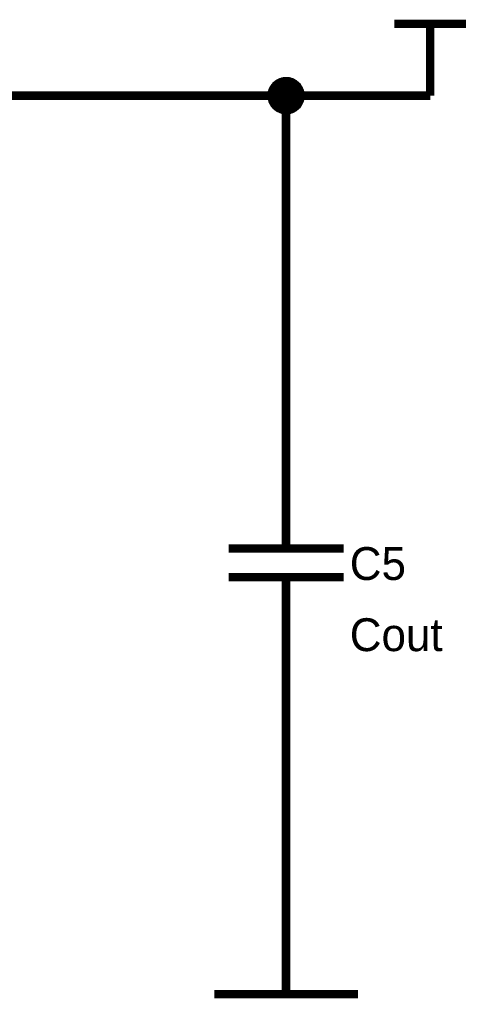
# Model space of a CAD drawing. Header units: inches. Extents: x 0 to 9.5, y -0.61 to 7.51.
# Drawn here: x 8.029 to 8.655, y 5.144 to 6.506 of the extents above; entities that cross this region are included whole.
import ezdxf

# ---------------------------------------------------------------- set-up
doc = ezdxf.new("R2010")
doc.units = ezdxf.units.IN
doc.header["$MEASUREMENT"] = 0
doc.layers.add('Sheet', color=255, linetype='Continuous')

msp = doc.modelspace()

# ---------------------------------------------------------------- linework, layer by layer
at = {"layer": 'Sheet'}
for points, const_width in [([(8.5494, 6.4997), (8.6493, 6.4997)], 0.0118), ([(8.5994, 6.3997), (8.5994, 6.4997)], 0.0118), ([(8.3791, 6.3997), (8.3791, 6.4007), (8.3791, 6.4016), (8.3791, 6.4026), (8.3796, 6.4036), (8.3796, 6.4045), (8.3801, 6.4055), (8.3805, 6.4064), (8.3805, 6.4074), (8.381, 6.4083), (8.3815, 6.4093), (8.382, 6.4102), (8.3824, 6.4107), (8.3829, 6.4116), (8.3839, 6.4126), (8.3843, 6.4131), (8.3848, 6.414), (8.3858, 6.4145), (8.3862, 6.415), (8.3872, 6.4159), (8.3881, 6.4164), (8.3886, 6.4169), (8.3896, 6.4174), (8.3905, 6.4178), (8.3915, 6.4183), (8.3924, 6.4183), (8.3934, 6.4188), (8.3943, 6.4193), (8.3953, 6.4193), (8.3962, 6.4197), (8.3972, 6.4197), (8.3981, 6.4197), (8.3991, 6.4197)], 0.0118), ([(8.3791, 6.3997), (8.3791, 6.4007), (8.3791, 6.4016), (8.3791, 6.4026), (8.3796, 6.4036), (8.3796, 6.4045), (8.3801, 6.4055), (8.3805, 6.4064), (8.3805, 6.4074), (8.381, 6.4083), (8.3815, 6.4093), (8.382, 6.4102), (8.3824, 6.4107), (8.3829, 6.4116), (8.3839, 6.4126), (8.3843, 6.4131), (8.3848, 6.414), (8.3858, 6.4145), (8.3862, 6.415), (8.3872, 6.4159), (8.3881, 6.4164), (8.3886, 6.4169), (8.3896, 6.4174), (8.3905, 6.4178), (8.3915, 6.4183), (8.3924, 6.4183), (8.3934, 6.4188), (8.3943, 6.4193), (8.3953, 6.4193), (8.3962, 6.4197), (8.3972, 6.4197), (8.3981, 6.4197), (8.3991, 6.4197)], 0.0118), ([(8.3791, 6.3997), (8.3791, 6.4007), (8.3791, 6.4016), (8.3791, 6.4026), (8.3796, 6.4036), (8.3796, 6.4045), (8.3801, 6.4055), (8.3805, 6.4064), (8.3805, 6.4074), (8.381, 6.4083), (8.3815, 6.4093), (8.382, 6.4102), (8.3824, 6.4107), (8.3829, 6.4116), (8.3839, 6.4126), (8.3843, 6.4131), (8.3848, 6.414), (8.3858, 6.4145), (8.3862, 6.415), (8.3872, 6.4159), (8.3881, 6.4164), (8.3886, 6.4169), (8.3896, 6.4174), (8.3905, 6.4178), (8.3915, 6.4183), (8.3924, 6.4183), (8.3934, 6.4188), (8.3943, 6.4193), (8.3953, 6.4193), (8.3962, 6.4197), (8.3972, 6.4197), (8.3981, 6.4197), (8.3991, 6.4197)], 0.0118), ([(8.3791, 6.3997), (8.3791, 6.4007), (8.3791, 6.4016), (8.3791, 6.4026), (8.3796, 6.4036), (8.3796, 6.4045), (8.3801, 6.4055), (8.3805, 6.4064), (8.3805, 6.4074), (8.381, 6.4083), (8.3815, 6.4093), (8.382, 6.4102), (8.3824, 6.4107), (8.3829, 6.4116), (8.3839, 6.4126), (8.3843, 6.4131), (8.3848, 6.414), (8.3858, 6.4145), (8.3862, 6.415), (8.3872, 6.4159), (8.3881, 6.4164), (8.3886, 6.4169), (8.3896, 6.4174), (8.3905, 6.4178), (8.3915, 6.4183), (8.3924, 6.4183), (8.3934, 6.4188), (8.3943, 6.4193), (8.3953, 6.4193), (8.3962, 6.4197), (8.3972, 6.4197), (8.3981, 6.4197), (8.3991, 6.4197)], 0.0118), ([(8.3791, 6.3997), (8.3791, 6.4007), (8.3791, 6.4016), (8.3791, 6.4026), (8.3796, 6.4036), (8.3796, 6.4045), (8.3801, 6.4055), (8.3805, 6.4064), (8.3805, 6.4074), (8.381, 6.4083), (8.3815, 6.4093), (8.382, 6.4102), (8.3824, 6.4107), (8.3829, 6.4116), (8.3839, 6.4126), (8.3843, 6.4131), (8.3848, 6.414), (8.3858, 6.4145), (8.3862, 6.415), (8.3872, 6.4159), (8.3881, 6.4164), (8.3886, 6.4169), (8.3896, 6.4174), (8.3905, 6.4178), (8.3915, 6.4183), (8.3924, 6.4183), (8.3934, 6.4188), (8.3943, 6.4193), (8.3953, 6.4193), (8.3962, 6.4197), (8.3972, 6.4197), (8.3981, 6.4197), (8.3991, 6.4197)], 0.0039), ([(8.3791, 6.3997), (8.3791, 6.4007), (8.3791, 6.4016), (8.3791, 6.4026), (8.3796, 6.4036), (8.3796, 6.4045), (8.3801, 6.4055), (8.3805, 6.4064), (8.3805, 6.4074), (8.381, 6.4083), (8.3815, 6.4093), (8.382, 6.4102), (8.3824, 6.4107), (8.3829, 6.4116), (8.3839, 6.4126), (8.3843, 6.4131), (8.3848, 6.414), (8.3858, 6.4145), (8.3862, 6.415), (8.3872, 6.4159), (8.3881, 6.4164), (8.3886, 6.4169), (8.3896, 6.4174), (8.3905, 6.4178), (8.3915, 6.4183), (8.3924, 6.4183), (8.3934, 6.4188), (8.3943, 6.4193), (8.3953, 6.4193), (8.3962, 6.4197), (8.3972, 6.4197), (8.3981, 6.4197), (8.3991, 6.4197)], 0.0039), ([(8.3791, 6.3997), (8.3791, 6.4007), (8.3791, 6.4016), (8.3791, 6.4026), (8.3796, 6.4036), (8.3796, 6.4045), (8.3801, 6.4055), (8.3805, 6.4064), (8.3805, 6.4074), (8.381, 6.4083), (8.3815, 6.4093), (8.382, 6.4102), (8.3824, 6.4107), (8.3829, 6.4116), (8.3839, 6.4126), (8.3843, 6.4131), (8.3848, 6.414), (8.3858, 6.4145), (8.3862, 6.415), (8.3872, 6.4159), (8.3881, 6.4164), (8.3886, 6.4169), (8.3896, 6.4174), (8.3905, 6.4178), (8.3915, 6.4183), (8.3924, 6.4183), (8.3934, 6.4188), (8.3943, 6.4193), (8.3953, 6.4193), (8.3962, 6.4197), (8.3972, 6.4197), (8.3981, 6.4197), (8.3991, 6.4197)], 0.0039), ([(8.3791, 6.3997), (8.3791, 6.4007), (8.3791, 6.4016), (8.3791, 6.4026), (8.3796, 6.4036), (8.3796, 6.4045), (8.3801, 6.4055), (8.3805, 6.4064), (8.3805, 6.4074), (8.381, 6.4083), (8.3815, 6.4093), (8.382, 6.4102), (8.3824, 6.4107), (8.3829, 6.4116), (8.3839, 6.4126), (8.3843, 6.4131), (8.3848, 6.414), (8.3858, 6.4145), (8.3862, 6.415), (8.3872, 6.4159), (8.3881, 6.4164), (8.3886, 6.4169), (8.3896, 6.4174), (8.3905, 6.4178), (8.3915, 6.4183), (8.3924, 6.4183), (8.3934, 6.4188), (8.3943, 6.4193), (8.3953, 6.4193), (8.3962, 6.4197), (8.3972, 6.4197), (8.3981, 6.4197), (8.3991, 6.4197)], 0.0039), ([(8.3991, 6.4197), (8.3991, 6.4197)], 0.0118), ([(8.3991, 6.4197), (8.4, 6.4197), (8.401, 6.4197), (8.4024, 6.4197), (8.4034, 6.4193), (8.4043, 6.4193), (8.4053, 6.4188), (8.4062, 6.4183), (8.4072, 6.4183), (8.4081, 6.4178), (8.4086, 6.4174), (8.4096, 6.4169), (8.4105, 6.4164), (8.411, 6.4159), (8.4119, 6.415), (8.4129, 6.4145), (8.4134, 6.414), (8.4138, 6.4131), (8.4148, 6.4126), (8.4153, 6.4116), (8.4157, 6.4107), (8.4162, 6.4102), (8.4167, 6.4093), (8.4172, 6.4083), (8.4176, 6.4074), (8.4181, 6.4064), (8.4181, 6.4055), (8.4186, 6.4045), (8.4186, 6.4036), (8.4191, 6.4026), (8.4191, 6.4016), (8.4191, 6.4007), (8.4191, 6.3997)], 0.0118), ([(8.3991, 6.4197), (8.3991, 6.4197)], 0.0118), ([(8.3991, 6.4197), (8.4, 6.4197), (8.401, 6.4197), (8.4024, 6.4197), (8.4034, 6.4193), (8.4043, 6.4193), (8.4053, 6.4188), (8.4062, 6.4183), (8.4072, 6.4183), (8.4081, 6.4178), (8.4086, 6.4174), (8.4096, 6.4169), (8.4105, 6.4164), (8.411, 6.4159), (8.4119, 6.415), (8.4129, 6.4145), (8.4134, 6.414), (8.4138, 6.4131), (8.4148, 6.4126), (8.4153, 6.4116), (8.4157, 6.4107), (8.4162, 6.4102), (8.4167, 6.4093), (8.4172, 6.4083), (8.4176, 6.4074), (8.4181, 6.4064), (8.4181, 6.4055), (8.4186, 6.4045), (8.4186, 6.4036), (8.4191, 6.4026), (8.4191, 6.4016), (8.4191, 6.4007), (8.4191, 6.3997)], 0.0118), ([(8.3991, 6.4197), (8.3991, 6.4197)], 0.0118), ([(8.3991, 6.4197), (8.4, 6.4197), (8.401, 6.4197), (8.4024, 6.4197), (8.4034, 6.4193), (8.4043, 6.4193), (8.4053, 6.4188), (8.4062, 6.4183), (8.4072, 6.4183), (8.4081, 6.4178), (8.4086, 6.4174), (8.4096, 6.4169), (8.4105, 6.4164), (8.411, 6.4159), (8.4119, 6.415), (8.4129, 6.4145), (8.4134, 6.414), (8.4138, 6.4131), (8.4148, 6.4126), (8.4153, 6.4116), (8.4157, 6.4107), (8.4162, 6.4102), (8.4167, 6.4093), (8.4172, 6.4083), (8.4176, 6.4074), (8.4181, 6.4064), (8.4181, 6.4055), (8.4186, 6.4045), (8.4186, 6.4036), (8.4191, 6.4026), (8.4191, 6.4016), (8.4191, 6.4007), (8.4191, 6.3997)], 0.0118), ([(8.3991, 6.4197), (8.3991, 6.4197)], 0.0118), ([(8.3991, 6.4197), (8.4, 6.4197), (8.401, 6.4197), (8.4024, 6.4197), (8.4034, 6.4193), (8.4043, 6.4193), (8.4053, 6.4188), (8.4062, 6.4183), (8.4072, 6.4183), (8.4081, 6.4178), (8.4086, 6.4174), (8.4096, 6.4169), (8.4105, 6.4164), (8.411, 6.4159), (8.4119, 6.415), (8.4129, 6.4145), (8.4134, 6.414), (8.4138, 6.4131), (8.4148, 6.4126), (8.4153, 6.4116), (8.4157, 6.4107), (8.4162, 6.4102), (8.4167, 6.4093), (8.4172, 6.4083), (8.4176, 6.4074), (8.4181, 6.4064), (8.4181, 6.4055), (8.4186, 6.4045), (8.4186, 6.4036), (8.4191, 6.4026), (8.4191, 6.4016), (8.4191, 6.4007), (8.4191, 6.3997)], 0.0118), ([(8.3991, 6.4197), (8.3991, 6.4197)], 0.0039), ([(8.3991, 6.4197), (8.4, 6.4197), (8.401, 6.4197), (8.4024, 6.4197), (8.4034, 6.4193), (8.4043, 6.4193), (8.4053, 6.4188), (8.4062, 6.4183), (8.4072, 6.4183), (8.4081, 6.4178), (8.4086, 6.4174), (8.4096, 6.4169), (8.4105, 6.4164), (8.411, 6.4159), (8.4119, 6.415), (8.4129, 6.4145), (8.4134, 6.414), (8.4138, 6.4131), (8.4148, 6.4126), (8.4153, 6.4116), (8.4157, 6.4107), (8.4162, 6.4102), (8.4167, 6.4093), (8.4172, 6.4083), (8.4176, 6.4074), (8.4181, 6.4064), (8.4181, 6.4055), (8.4186, 6.4045), (8.4186, 6.4036), (8.4191, 6.4026), (8.4191, 6.4016), (8.4191, 6.4007), (8.4191, 6.3997)], 0.0039), ([(8.3991, 6.4197), (8.3991, 6.4197)], 0.0039), ([(8.3991, 6.4197), (8.4, 6.4197), (8.401, 6.4197), (8.4024, 6.4197), (8.4034, 6.4193), (8.4043, 6.4193), (8.4053, 6.4188), (8.4062, 6.4183), (8.4072, 6.4183), (8.4081, 6.4178), (8.4086, 6.4174), (8.4096, 6.4169), (8.4105, 6.4164), (8.411, 6.4159), (8.4119, 6.415), (8.4129, 6.4145), (8.4134, 6.414), (8.4138, 6.4131), (8.4148, 6.4126), (8.4153, 6.4116), (8.4157, 6.4107), (8.4162, 6.4102), (8.4167, 6.4093), (8.4172, 6.4083), (8.4176, 6.4074), (8.4181, 6.4064), (8.4181, 6.4055), (8.4186, 6.4045), (8.4186, 6.4036), (8.4191, 6.4026), (8.4191, 6.4016), (8.4191, 6.4007), (8.4191, 6.3997)], 0.0039), ([(8.3991, 6.4197), (8.3991, 6.4197)], 0.0039), ([(8.3991, 6.4197), (8.4, 6.4197), (8.401, 6.4197), (8.4024, 6.4197), (8.4034, 6.4193), (8.4043, 6.4193), (8.4053, 6.4188), (8.4062, 6.4183), (8.4072, 6.4183), (8.4081, 6.4178), (8.4086, 6.4174), (8.4096, 6.4169), (8.4105, 6.4164), (8.411, 6.4159), (8.4119, 6.415), (8.4129, 6.4145), (8.4134, 6.414), (8.4138, 6.4131), (8.4148, 6.4126), (8.4153, 6.4116), (8.4157, 6.4107), (8.4162, 6.4102), (8.4167, 6.4093), (8.4172, 6.4083), (8.4176, 6.4074), (8.4181, 6.4064), (8.4181, 6.4055), (8.4186, 6.4045), (8.4186, 6.4036), (8.4191, 6.4026), (8.4191, 6.4016), (8.4191, 6.4007), (8.4191, 6.3997)], 0.0039), ([(8.3991, 6.4197), (8.3991, 6.4197)], 0.0039), ([(8.3991, 6.4197), (8.4, 6.4197), (8.401, 6.4197), (8.4024, 6.4197), (8.4034, 6.4193), (8.4043, 6.4193), (8.4053, 6.4188), (8.4062, 6.4183), (8.4072, 6.4183), (8.4081, 6.4178), (8.4086, 6.4174), (8.4096, 6.4169), (8.4105, 6.4164), (8.411, 6.4159), (8.4119, 6.415), (8.4129, 6.4145), (8.4134, 6.414), (8.4138, 6.4131), (8.4148, 6.4126), (8.4153, 6.4116), (8.4157, 6.4107), (8.4162, 6.4102), (8.4167, 6.4093), (8.4172, 6.4083), (8.4176, 6.4074), (8.4181, 6.4064), (8.4181, 6.4055), (8.4186, 6.4045), (8.4186, 6.4036), (8.4191, 6.4026), (8.4191, 6.4016), (8.4191, 6.4007), (8.4191, 6.3997)], 0.0039), ([(7.0998, 6.2998), (7.0998, 6.3997), (7.7996, 6.3997), (8.3991, 6.3997), (8.5994, 6.3997)], 0.0118), ([(8.3991, 6.3798), (8.3981, 6.3798), (8.3972, 6.3798), (8.3962, 6.3798), (8.3953, 6.3802), (8.3943, 6.3802), (8.3934, 6.3807), (8.3924, 6.3812), (8.3915, 6.3812), (8.3905, 6.3817), (8.3896, 6.3821), (8.3886, 6.3826), (8.3881, 6.3831), (8.3872, 6.3836), (8.3862, 6.3845), (8.3858, 6.385), (8.3848, 6.3855), (8.3843, 6.3864), (8.3839, 6.3869), (8.3829, 6.3878), (8.3824, 6.3888), (8.382, 6.3893), (8.3815, 6.3902), (8.381, 6.3912), (8.3805, 6.3921), (8.3805, 6.3931), (8.3801, 6.394), (8.3796, 6.395), (8.3796, 6.3959), (8.3791, 6.3969), (8.3791, 6.3978), (8.3791, 6.3988), (8.3791, 6.3997)], 0.0118), ([(8.3791, 6.3997), (8.3791, 6.3997)], 0.0118), ([(8.3991, 6.3798), (8.3981, 6.3798), (8.3972, 6.3798), (8.3962, 6.3798), (8.3953, 6.3802), (8.3943, 6.3802), (8.3934, 6.3807), (8.3924, 6.3812), (8.3915, 6.3812), (8.3905, 6.3817), (8.3896, 6.3821), (8.3886, 6.3826), (8.3881, 6.3831), (8.3872, 6.3836), (8.3862, 6.3845), (8.3858, 6.385), (8.3848, 6.3855), (8.3843, 6.3864), (8.3839, 6.3869), (8.3829, 6.3878), (8.3824, 6.3888), (8.382, 6.3893), (8.3815, 6.3902), (8.381, 6.3912), (8.3805, 6.3921), (8.3805, 6.3931), (8.3801, 6.394), (8.3796, 6.395), (8.3796, 6.3959), (8.3791, 6.3969), (8.3791, 6.3978), (8.3791, 6.3988), (8.3791, 6.3997)], 0.0118), ([(8.3791, 6.3997), (8.3791, 6.3997)], 0.0118), ([(8.3991, 6.3798), (8.3981, 6.3798), (8.3972, 6.3798), (8.3962, 6.3798), (8.3953, 6.3802), (8.3943, 6.3802), (8.3934, 6.3807), (8.3924, 6.3812), (8.3915, 6.3812), (8.3905, 6.3817), (8.3896, 6.3821), (8.3886, 6.3826), (8.3881, 6.3831), (8.3872, 6.3836), (8.3862, 6.3845), (8.3858, 6.385), (8.3848, 6.3855), (8.3843, 6.3864), (8.3839, 6.3869), (8.3829, 6.3878), (8.3824, 6.3888), (8.382, 6.3893), (8.3815, 6.3902), (8.381, 6.3912), (8.3805, 6.3921), (8.3805, 6.3931), (8.3801, 6.394), (8.3796, 6.395), (8.3796, 6.3959), (8.3791, 6.3969), (8.3791, 6.3978), (8.3791, 6.3988), (8.3791, 6.3997)], 0.0118), ([(8.3791, 6.3997), (8.3791, 6.3997)], 0.0118), ([(8.3991, 6.3798), (8.3981, 6.3798), (8.3972, 6.3798), (8.3962, 6.3798), (8.3953, 6.3802), (8.3943, 6.3802), (8.3934, 6.3807), (8.3924, 6.3812), (8.3915, 6.3812), (8.3905, 6.3817), (8.3896, 6.3821), (8.3886, 6.3826), (8.3881, 6.3831), (8.3872, 6.3836), (8.3862, 6.3845), (8.3858, 6.385), (8.3848, 6.3855), (8.3843, 6.3864), (8.3839, 6.3869), (8.3829, 6.3878), (8.3824, 6.3888), (8.382, 6.3893), (8.3815, 6.3902), (8.381, 6.3912), (8.3805, 6.3921), (8.3805, 6.3931), (8.3801, 6.394), (8.3796, 6.395), (8.3796, 6.3959), (8.3791, 6.3969), (8.3791, 6.3978), (8.3791, 6.3988), (8.3791, 6.3997)], 0.0118), ([(8.3791, 6.3997), (8.3791, 6.3997)], 0.0118), ([(8.3991, 6.3798), (8.3981, 6.3798), (8.3972, 6.3798), (8.3962, 6.3798), (8.3953, 6.3802), (8.3943, 6.3802), (8.3934, 6.3807), (8.3924, 6.3812), (8.3915, 6.3812), (8.3905, 6.3817), (8.3896, 6.3821), (8.3886, 6.3826), (8.3881, 6.3831), (8.3872, 6.3836), (8.3862, 6.3845), (8.3858, 6.385), (8.3848, 6.3855), (8.3843, 6.3864), (8.3839, 6.3869), (8.3829, 6.3878), (8.3824, 6.3888), (8.382, 6.3893), (8.3815, 6.3902), (8.381, 6.3912), (8.3805, 6.3921), (8.3805, 6.3931), (8.3801, 6.394), (8.3796, 6.395), (8.3796, 6.3959), (8.3791, 6.3969), (8.3791, 6.3978), (8.3791, 6.3988), (8.3791, 6.3997)], 0.0039), ([(8.3791, 6.3997), (8.3791, 6.3997)], 0.0039), ([(8.3991, 6.3798), (8.3981, 6.3798), (8.3972, 6.3798), (8.3962, 6.3798), (8.3953, 6.3802), (8.3943, 6.3802), (8.3934, 6.3807), (8.3924, 6.3812), (8.3915, 6.3812), (8.3905, 6.3817), (8.3896, 6.3821), (8.3886, 6.3826), (8.3881, 6.3831), (8.3872, 6.3836), (8.3862, 6.3845), (8.3858, 6.385), (8.3848, 6.3855), (8.3843, 6.3864), (8.3839, 6.3869), (8.3829, 6.3878), (8.3824, 6.3888), (8.382, 6.3893), (8.3815, 6.3902), (8.381, 6.3912), (8.3805, 6.3921), (8.3805, 6.3931), (8.3801, 6.394), (8.3796, 6.395), (8.3796, 6.3959), (8.3791, 6.3969), (8.3791, 6.3978), (8.3791, 6.3988), (8.3791, 6.3997)], 0.0039), ([(8.3791, 6.3997), (8.3791, 6.3997)], 0.0039), ([(8.3991, 6.3798), (8.3981, 6.3798), (8.3972, 6.3798), (8.3962, 6.3798), (8.3953, 6.3802), (8.3943, 6.3802), (8.3934, 6.3807), (8.3924, 6.3812), (8.3915, 6.3812), (8.3905, 6.3817), (8.3896, 6.3821), (8.3886, 6.3826), (8.3881, 6.3831), (8.3872, 6.3836), (8.3862, 6.3845), (8.3858, 6.385), (8.3848, 6.3855), (8.3843, 6.3864), (8.3839, 6.3869), (8.3829, 6.3878), (8.3824, 6.3888), (8.382, 6.3893), (8.3815, 6.3902), (8.381, 6.3912), (8.3805, 6.3921), (8.3805, 6.3931), (8.3801, 6.394), (8.3796, 6.395), (8.3796, 6.3959), (8.3791, 6.3969), (8.3791, 6.3978), (8.3791, 6.3988), (8.3791, 6.3997)], 0.0039), ([(8.3791, 6.3997), (8.3791, 6.3997)], 0.0039), ([(8.3991, 6.3798), (8.3981, 6.3798), (8.3972, 6.3798), (8.3962, 6.3798), (8.3953, 6.3802), (8.3943, 6.3802), (8.3934, 6.3807), (8.3924, 6.3812), (8.3915, 6.3812), (8.3905, 6.3817), (8.3896, 6.3821), (8.3886, 6.3826), (8.3881, 6.3831), (8.3872, 6.3836), (8.3862, 6.3845), (8.3858, 6.385), (8.3848, 6.3855), (8.3843, 6.3864), (8.3839, 6.3869), (8.3829, 6.3878), (8.3824, 6.3888), (8.382, 6.3893), (8.3815, 6.3902), (8.381, 6.3912), (8.3805, 6.3921), (8.3805, 6.3931), (8.3801, 6.394), (8.3796, 6.395), (8.3796, 6.3959), (8.3791, 6.3969), (8.3791, 6.3978), (8.3791, 6.3988), (8.3791, 6.3997)], 0.0039), ([(8.3791, 6.3997), (8.3791, 6.3997)], 0.0039), ([(8.4191, 6.3997), (8.4191, 6.3988), (8.4191, 6.3978), (8.4191, 6.3969), (8.4186, 6.3959), (8.4186, 6.395), (8.4181, 6.394), (8.4181, 6.3931), (8.4176, 6.3921), (8.4172, 6.3912), (8.4167, 6.3902), (8.4162, 6.3893), (8.4157, 6.3888), (8.4153, 6.3878), (8.4148, 6.3869), (8.4138, 6.3864), (8.4134, 6.3855), (8.4129, 6.385), (8.4119, 6.3845), (8.411, 6.3836), (8.4105, 6.3831), (8.4096, 6.3826), (8.4086, 6.3821), (8.4081, 6.3817), (8.4072, 6.3812), (8.4062, 6.3812), (8.4053, 6.3807), (8.4043, 6.3802), (8.4034, 6.3802), (8.4024, 6.3798), (8.401, 6.3798), (8.4, 6.3798), (8.3991, 6.3798)], 0.0118), ([(8.3991, 5.8996), (8.3991, 6.3997)], 0.0118), ([(8.4191, 6.3997), (8.4191, 6.3988), (8.4191, 6.3978), (8.4191, 6.3969), (8.4186, 6.3959), (8.4186, 6.395), (8.4181, 6.394), (8.4181, 6.3931), (8.4176, 6.3921), (8.4172, 6.3912), (8.4167, 6.3902), (8.4162, 6.3893), (8.4157, 6.3888), (8.4153, 6.3878), (8.4148, 6.3869), (8.4138, 6.3864), (8.4134, 6.3855), (8.4129, 6.385), (8.4119, 6.3845), (8.411, 6.3836), (8.4105, 6.3831), (8.4096, 6.3826), (8.4086, 6.3821), (8.4081, 6.3817), (8.4072, 6.3812), (8.4062, 6.3812), (8.4053, 6.3807), (8.4043, 6.3802), (8.4034, 6.3802), (8.4024, 6.3798), (8.401, 6.3798), (8.4, 6.3798), (8.3991, 6.3798)], 0.0118), ([(8.4191, 6.3997), (8.4191, 6.3988), (8.4191, 6.3978), (8.4191, 6.3969), (8.4186, 6.3959), (8.4186, 6.395), (8.4181, 6.394), (8.4181, 6.3931), (8.4176, 6.3921), (8.4172, 6.3912), (8.4167, 6.3902), (8.4162, 6.3893), (8.4157, 6.3888), (8.4153, 6.3878), (8.4148, 6.3869), (8.4138, 6.3864), (8.4134, 6.3855), (8.4129, 6.385), (8.4119, 6.3845), (8.411, 6.3836), (8.4105, 6.3831), (8.4096, 6.3826), (8.4086, 6.3821), (8.4081, 6.3817), (8.4072, 6.3812), (8.4062, 6.3812), (8.4053, 6.3807), (8.4043, 6.3802), (8.4034, 6.3802), (8.4024, 6.3798), (8.401, 6.3798), (8.4, 6.3798), (8.3991, 6.3798)], 0.0118), ([(8.4191, 6.3997), (8.4191, 6.3988), (8.4191, 6.3978), (8.4191, 6.3969), (8.4186, 6.3959), (8.4186, 6.395), (8.4181, 6.394), (8.4181, 6.3931), (8.4176, 6.3921), (8.4172, 6.3912), (8.4167, 6.3902), (8.4162, 6.3893), (8.4157, 6.3888), (8.4153, 6.3878), (8.4148, 6.3869), (8.4138, 6.3864), (8.4134, 6.3855), (8.4129, 6.385), (8.4119, 6.3845), (8.411, 6.3836), (8.4105, 6.3831), (8.4096, 6.3826), (8.4086, 6.3821), (8.4081, 6.3817), (8.4072, 6.3812), (8.4062, 6.3812), (8.4053, 6.3807), (8.4043, 6.3802), (8.4034, 6.3802), (8.4024, 6.3798), (8.401, 6.3798), (8.4, 6.3798), (8.3991, 6.3798)], 0.0118), ([(8.4191, 6.3997), (8.4191, 6.3988), (8.4191, 6.3978), (8.4191, 6.3969), (8.4186, 6.3959), (8.4186, 6.395), (8.4181, 6.394), (8.4181, 6.3931), (8.4176, 6.3921), (8.4172, 6.3912), (8.4167, 6.3902), (8.4162, 6.3893), (8.4157, 6.3888), (8.4153, 6.3878), (8.4148, 6.3869), (8.4138, 6.3864), (8.4134, 6.3855), (8.4129, 6.385), (8.4119, 6.3845), (8.411, 6.3836), (8.4105, 6.3831), (8.4096, 6.3826), (8.4086, 6.3821), (8.4081, 6.3817), (8.4072, 6.3812), (8.4062, 6.3812), (8.4053, 6.3807), (8.4043, 6.3802), (8.4034, 6.3802), (8.4024, 6.3798), (8.401, 6.3798), (8.4, 6.3798), (8.3991, 6.3798)], 0.0039), ([(8.4191, 6.3997), (8.4191, 6.3988), (8.4191, 6.3978), (8.4191, 6.3969), (8.4186, 6.3959), (8.4186, 6.395), (8.4181, 6.394), (8.4181, 6.3931), (8.4176, 6.3921), (8.4172, 6.3912), (8.4167, 6.3902), (8.4162, 6.3893), (8.4157, 6.3888), (8.4153, 6.3878), (8.4148, 6.3869), (8.4138, 6.3864), (8.4134, 6.3855), (8.4129, 6.385), (8.4119, 6.3845), (8.411, 6.3836), (8.4105, 6.3831), (8.4096, 6.3826), (8.4086, 6.3821), (8.4081, 6.3817), (8.4072, 6.3812), (8.4062, 6.3812), (8.4053, 6.3807), (8.4043, 6.3802), (8.4034, 6.3802), (8.4024, 6.3798), (8.401, 6.3798), (8.4, 6.3798), (8.3991, 6.3798)], 0.0039), ([(8.4191, 6.3997), (8.4191, 6.3988), (8.4191, 6.3978), (8.4191, 6.3969), (8.4186, 6.3959), (8.4186, 6.395), (8.4181, 6.394), (8.4181, 6.3931), (8.4176, 6.3921), (8.4172, 6.3912), (8.4167, 6.3902), (8.4162, 6.3893), (8.4157, 6.3888), (8.4153, 6.3878), (8.4148, 6.3869), (8.4138, 6.3864), (8.4134, 6.3855), (8.4129, 6.385), (8.4119, 6.3845), (8.411, 6.3836), (8.4105, 6.3831), (8.4096, 6.3826), (8.4086, 6.3821), (8.4081, 6.3817), (8.4072, 6.3812), (8.4062, 6.3812), (8.4053, 6.3807), (8.4043, 6.3802), (8.4034, 6.3802), (8.4024, 6.3798), (8.401, 6.3798), (8.4, 6.3798), (8.3991, 6.3798)], 0.0039), ([(8.4191, 6.3997), (8.4191, 6.3988), (8.4191, 6.3978), (8.4191, 6.3969), (8.4186, 6.3959), (8.4186, 6.395), (8.4181, 6.394), (8.4181, 6.3931), (8.4176, 6.3921), (8.4172, 6.3912), (8.4167, 6.3902), (8.4162, 6.3893), (8.4157, 6.3888), (8.4153, 6.3878), (8.4148, 6.3869), (8.4138, 6.3864), (8.4134, 6.3855), (8.4129, 6.385), (8.4119, 6.3845), (8.411, 6.3836), (8.4105, 6.3831), (8.4096, 6.3826), (8.4086, 6.3821), (8.4081, 6.3817), (8.4072, 6.3812), (8.4062, 6.3812), (8.4053, 6.3807), (8.4043, 6.3802), (8.4034, 6.3802), (8.4024, 6.3798), (8.401, 6.3798), (8.4, 6.3798), (8.3991, 6.3798)], 0.0039), ([(8.4191, 6.3997), (8.4191, 6.3997), (8.4191, 6.3997), (8.4191, 6.3997), (8.4191, 6.3997), (8.4191, 6.3997), (8.4191, 6.3997), (8.4191, 6.3997), (8.4191, 6.3997), (8.4191, 6.3997), (8.4191, 6.3997), (8.4191, 6.3997), (8.4191, 6.3997), (8.4191, 6.3997), (8.4191, 6.3997), (8.4191, 6.3997), (8.4191, 6.3997), (8.4191, 6.3997), (8.4191, 6.3997), (8.4191, 6.3997), (8.4191, 6.3997), (8.4191, 6.3997), (8.4191, 6.3997), (8.4191, 6.3997), (8.4191, 6.3997), (8.4191, 6.3997), (8.4191, 6.3997), (8.4191, 6.3997), (8.4191, 6.3997), (8.4191, 6.3997), (8.4191, 6.3997), (8.4191, 6.3997), (8.4191, 6.3997)], 0.0118), ([(8.4191, 6.3997), (8.4191, 6.3997)], 0.0118), ([(8.4191, 6.3997), (8.4191, 6.3997), (8.4191, 6.3997), (8.4191, 6.3997), (8.4191, 6.3997), (8.4191, 6.3997), (8.4191, 6.3997), (8.4191, 6.3997), (8.4191, 6.3997), (8.4191, 6.3997), (8.4191, 6.3997), (8.4191, 6.3997), (8.4191, 6.3997), (8.4191, 6.3997), (8.4191, 6.3997), (8.4191, 6.3997), (8.4191, 6.3997), (8.4191, 6.3997), (8.4191, 6.3997), (8.4191, 6.3997), (8.4191, 6.3997), (8.4191, 6.3997), (8.4191, 6.3997), (8.4191, 6.3997), (8.4191, 6.3997), (8.4191, 6.3997), (8.4191, 6.3997), (8.4191, 6.3997), (8.4191, 6.3997), (8.4191, 6.3997), (8.4191, 6.3997), (8.4191, 6.3997), (8.4191, 6.3997)], 0.0118), ([(8.4191, 6.3997), (8.4191, 6.3997)], 0.0118), ([(8.4191, 6.3997), (8.4191, 6.3997), (8.4191, 6.3997), (8.4191, 6.3997), (8.4191, 6.3997), (8.4191, 6.3997), (8.4191, 6.3997), (8.4191, 6.3997), (8.4191, 6.3997), (8.4191, 6.3997), (8.4191, 6.3997), (8.4191, 6.3997), (8.4191, 6.3997), (8.4191, 6.3997), (8.4191, 6.3997), (8.4191, 6.3997), (8.4191, 6.3997), (8.4191, 6.3997), (8.4191, 6.3997), (8.4191, 6.3997), (8.4191, 6.3997), (8.4191, 6.3997), (8.4191, 6.3997), (8.4191, 6.3997), (8.4191, 6.3997), (8.4191, 6.3997), (8.4191, 6.3997), (8.4191, 6.3997), (8.4191, 6.3997), (8.4191, 6.3997), (8.4191, 6.3997), (8.4191, 6.3997), (8.4191, 6.3997)], 0.0118), ([(8.4191, 6.3997), (8.4191, 6.3997)], 0.0118), ([(8.4191, 6.3997), (8.4191, 6.3997), (8.4191, 6.3997), (8.4191, 6.3997), (8.4191, 6.3997), (8.4191, 6.3997), (8.4191, 6.3997), (8.4191, 6.3997), (8.4191, 6.3997), (8.4191, 6.3997), (8.4191, 6.3997), (8.4191, 6.3997), (8.4191, 6.3997), (8.4191, 6.3997), (8.4191, 6.3997), (8.4191, 6.3997), (8.4191, 6.3997), (8.4191, 6.3997), (8.4191, 6.3997), (8.4191, 6.3997), (8.4191, 6.3997), (8.4191, 6.3997), (8.4191, 6.3997), (8.4191, 6.3997), (8.4191, 6.3997), (8.4191, 6.3997), (8.4191, 6.3997), (8.4191, 6.3997), (8.4191, 6.3997), (8.4191, 6.3997), (8.4191, 6.3997), (8.4191, 6.3997), (8.4191, 6.3997)], 0.0118), ([(8.4191, 6.3997), (8.4191, 6.3997)], 0.0118), ([(8.4191, 6.3997), (8.4191, 6.3997), (8.4191, 6.3997), (8.4191, 6.3997), (8.4191, 6.3997), (8.4191, 6.3997), (8.4191, 6.3997), (8.4191, 6.3997), (8.4191, 6.3997), (8.4191, 6.3997), (8.4191, 6.3997), (8.4191, 6.3997), (8.4191, 6.3997), (8.4191, 6.3997), (8.4191, 6.3997), (8.4191, 6.3997), (8.4191, 6.3997), (8.4191, 6.3997), (8.4191, 6.3997), (8.4191, 6.3997), (8.4191, 6.3997), (8.4191, 6.3997), (8.4191, 6.3997), (8.4191, 6.3997), (8.4191, 6.3997), (8.4191, 6.3997), (8.4191, 6.3997), (8.4191, 6.3997), (8.4191, 6.3997), (8.4191, 6.3997), (8.4191, 6.3997), (8.4191, 6.3997), (8.4191, 6.3997)], 0.0039), ([(8.4191, 6.3997), (8.4191, 6.3997)], 0.0039), ([(8.4191, 6.3997), (8.4191, 6.3997), (8.4191, 6.3997), (8.4191, 6.3997), (8.4191, 6.3997), (8.4191, 6.3997), (8.4191, 6.3997), (8.4191, 6.3997), (8.4191, 6.3997), (8.4191, 6.3997), (8.4191, 6.3997), (8.4191, 6.3997), (8.4191, 6.3997), (8.4191, 6.3997), (8.4191, 6.3997), (8.4191, 6.3997), (8.4191, 6.3997), (8.4191, 6.3997), (8.4191, 6.3997), (8.4191, 6.3997), (8.4191, 6.3997), (8.4191, 6.3997), (8.4191, 6.3997), (8.4191, 6.3997), (8.4191, 6.3997), (8.4191, 6.3997), (8.4191, 6.3997), (8.4191, 6.3997), (8.4191, 6.3997), (8.4191, 6.3997), (8.4191, 6.3997), (8.4191, 6.3997), (8.4191, 6.3997)], 0.0039), ([(8.4191, 6.3997), (8.4191, 6.3997)], 0.0039), ([(8.4191, 6.3997), (8.4191, 6.3997), (8.4191, 6.3997), (8.4191, 6.3997), (8.4191, 6.3997), (8.4191, 6.3997), (8.4191, 6.3997), (8.4191, 6.3997), (8.4191, 6.3997), (8.4191, 6.3997), (8.4191, 6.3997), (8.4191, 6.3997), (8.4191, 6.3997), (8.4191, 6.3997), (8.4191, 6.3997), (8.4191, 6.3997), (8.4191, 6.3997), (8.4191, 6.3997), (8.4191, 6.3997), (8.4191, 6.3997), (8.4191, 6.3997), (8.4191, 6.3997), (8.4191, 6.3997), (8.4191, 6.3997), (8.4191, 6.3997), (8.4191, 6.3997), (8.4191, 6.3997), (8.4191, 6.3997), (8.4191, 6.3997), (8.4191, 6.3997), (8.4191, 6.3997), (8.4191, 6.3997), (8.4191, 6.3997)], 0.0039), ([(8.4191, 6.3997), (8.4191, 6.3997)], 0.0039), ([(8.4191, 6.3997), (8.4191, 6.3997), (8.4191, 6.3997), (8.4191, 6.3997), (8.4191, 6.3997), (8.4191, 6.3997), (8.4191, 6.3997), (8.4191, 6.3997), (8.4191, 6.3997), (8.4191, 6.3997), (8.4191, 6.3997), (8.4191, 6.3997), (8.4191, 6.3997), (8.4191, 6.3997), (8.4191, 6.3997), (8.4191, 6.3997), (8.4191, 6.3997), (8.4191, 6.3997), (8.4191, 6.3997), (8.4191, 6.3997), (8.4191, 6.3997), (8.4191, 6.3997), (8.4191, 6.3997), (8.4191, 6.3997), (8.4191, 6.3997), (8.4191, 6.3997), (8.4191, 6.3997), (8.4191, 6.3997), (8.4191, 6.3997), (8.4191, 6.3997), (8.4191, 6.3997), (8.4191, 6.3997), (8.4191, 6.3997)], 0.0039), ([(8.4191, 6.3997), (8.4191, 6.3997)], 0.0039), ([(8.3991, 5.7997), (8.3991, 5.8996)], 0.0118), ([(8.3991, 5.7997), (8.3991, 5.7697)], 0.0118), ([(8.3192, 5.7697), (8.479, 5.7697)], 0.0118), ([(8.479, 5.7297), (8.3192, 5.7297)], 0.0118), ([(8.3991, 5.6997), (8.3991, 5.7297)], 0.0118), ([(8.3991, 5.6997), (8.3991, 5.5998)], 0.0118), ([(8.3991, 5.25), (8.3991, 5.5998)], 0.0118), ([(8.3991, 5.25), (8.3991, 5.1496)], 0.0118), ([(8.2992, 5.1496), (8.499, 5.1496)], 0.0118)]:
    msp.add_lwpolyline(points, dxfattribs=dict(at, const_width=const_width))
at = {"layer": 'Sheet', "const_width": 0.02}
msp.add_lwpolyline([(8.39, 6.4, 1), (8.41, 6.4, 1)], format="xyb", close=True, dxfattribs=at)

# ---------------------------------------------------------------- texts
at = {"layer": 'Sheet'}
for s, p in [('C5', (8.4876, 5.7259)), ('Cout', (8.4876, 5.6269))]:
    msp.add_text(s, height=0.04569, dxfattribs=at).set_placement(p)

doc.saveas('drawing.dxf')
